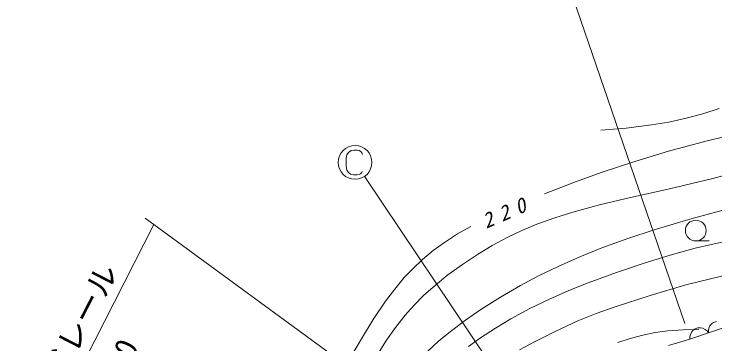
# Model space of a CAD drawing. Units: millimetres, scale not verified. Extents: x 61703 to 701703, y 4439 to 364439.
# Drawn here: x 407026 to 458662, y 292105 to 316402 of the extents above; entities that cross this region are included whole.
import ezdxf
from ezdxf.enums import TextEntityAlignment as Align

# ---------------------------------------------------------------- set-up
doc = ezdxf.new("R2010")
doc.units = ezdxf.units.MM
doc.header["$LTSCALE"] = 1000
doc.layers.add('S-SUV', color=7, linetype='Continuous', lineweight=13)
doc.styles.add('ＭＳ ゴシック', font='')
doc.styles.get('ＭＳ ゴシック').set_extended_font_data('MS Gothic')

msp = doc.modelspace()

# ---------------------------------------------------------------- linework, layer by layer
at = {"layer": 'S-SUV'}
for p, q in [((446980, 321167), (456449, 293605)), ((457757, 309052), (458965, 309438)), ((456542, 308727), (457757, 309052)), ((453974, 308231), (455264, 308449)), ((455264, 308449), (456542, 308727)), ((450252, 307849), (452111, 308009)), ((452111, 308009), (453974, 308231)), ((460969, 307765), (458097, 307070)), ((458097, 307070), (455227, 306313)), ((431663, 306206), (431544, 306031)), ((431863, 306344), (431663, 306206)), ((432057, 306381), (431863, 306344)), ((432300, 306381), (432057, 306381)), ((432444, 306344), (432300, 306381)), ((432563, 306275), (432444, 306344)), ((432650, 306188), (432563, 306275)), ((455227, 306313), (452750, 305551)), ((431544, 306031), (431494, 305781)), ((431494, 305781), (431494, 305169)), ((432700, 306069), (432650, 306188)), ((452750, 305551), (450283, 304728)), ((431494, 305169), (431544, 304906)), ((431544, 304906), (431638, 304750)), ((431638, 304750), (431819, 304619)), ((432557, 304644), (432644, 304725)), ((432644, 304725), (432682, 304813)), ((450283, 304728), (448183, 303966)), ((458493, 304294), (460798, 304919)), ((431819, 304619), (432044, 304569)), ((432044, 304569), (432282, 304569)), ((432282, 304569), (432463, 304588)), ((432463, 304588), (432557, 304644)), ((432861, 304409), (444057, 287743)), ((455313, 303522), (458493, 304294)), ((448183, 303966), (446093, 303163)), ((452124, 302810), (455313, 303522)), ((450148, 302340), (452124, 302810)), ((448197, 301815), (450148, 302340)), ((456978, 301340), (459811, 302118)), ((446861, 301397), (448197, 301815)), ((416683, 301368), (440252, 284140)), ((445546, 300921), (446861, 301397)), ((454171, 300506), (456978, 301340)), ((407026, 280674), (417325, 300899)), ((440670, 300764), (439697, 300204)), ((444439, 300459), (445546, 300921)), ((439697, 300204), (438745, 299586)), ((443357, 299942), (444439, 300459)), ((452244, 299873), (454171, 300506)), ((438745, 299586), (437911, 298977)), ((442246, 299347), (443357, 299942)), ((450335, 299184), (452244, 299873)), ((457192, 299161), (459802, 299755)), ((457247, 299690), (458242, 299690)), ((437911, 298977), (437107, 298315)), ((441167, 298700), (442246, 299347)), ((448713, 298530), (450335, 299184)), ((455354, 298649), (457192, 299161)), ((440059, 297967), (441167, 298700)), ((447113, 297820), (448713, 298530)), ((453530, 298078), (455354, 298649)), ((437107, 298315), (436421, 297675)), ((438992, 297189), (440059, 297967)), ((451416, 297375), (453530, 298078)), ((456817, 292456), (473168, 298052)), ((436421, 297675), (435777, 296994)), ((445709, 297140), (447113, 297820)), ((435777, 296994), (435068, 296144)), ((438072, 296448), (438992, 297189)), ((444334, 296408), (445709, 297140)), ((449332, 296619), (451416, 297375)), ((456504, 296461), (460350, 297390)), ((437199, 295669), (438072, 296448)), ((442865, 295558), (444334, 296408)), ((447884, 296041), (449332, 296619)), ((453893, 295681), (456504, 296461)), ((435068, 296144), (434403, 295255)), ((446461, 295408), (447884, 296041)), ((436500, 294970), (437199, 295669)), ((441424, 294655), (442865, 295558)), ((445034, 294711), (446461, 295408)), ((451308, 294846), (453893, 295681)), ((434403, 295255), (433490, 293896)), ((435851, 294236), (436500, 294970)), ((449916, 294353), (451308, 294846)), ((440278, 293869), (441424, 294655)), ((443632, 293960), (445034, 294711)), ((448556, 293807), (449916, 294353)), ((433490, 293896), (432619, 292493)), ((435132, 293324), (435851, 294236)), ((439167, 293034), (440278, 293869)), ((442490, 293280), (443632, 293960)), ((434468, 292383), (435132, 293324)), ((446945, 293060), (448556, 293807)), ((457408, 293298), (457197, 293226)), ((457586, 293302), (457408, 293298)), ((457764, 293271), (457586, 293302)), ((458295, 293453), (458214, 293258)), ((458417, 293586), (458295, 293453)), ((458560, 293692), (458417, 293586)), ((458771, 293764), (458560, 293692)), ((438306, 292318), (439167, 293034)), ((441389, 292554), (442490, 293280)), ((445355, 292255), (446945, 293060)), ((454257, 292944), (453337, 292749)), ((455177, 293078), (454257, 292944)), ((456321, 293154), (455177, 293078)), ((457461, 293169), (456321, 293154)), ((456851, 292791), (456818, 292632)), ((456933, 292987), (456851, 292791)), ((457055, 293120), (456933, 292987)), ((457197, 293226), (457055, 293120)), ((457948, 293167), (457764, 293271)), ((458075, 293062), (457948, 293167)), ((458180, 292923), (458075, 293062)), ((458181, 293098), (458180, 292923)), ((458214, 293258), (458181, 293098)), ((432619, 292493), (431262, 290227)), ((433668, 291123), (434468, 292383)), ((437490, 291561), (438306, 292318)), ((440510, 291911), (441389, 292554)), ((452416, 292500), (451499, 292205)), ((453337, 292749), (452416, 292500)), ((455239, 291998), (456817, 292456)), ((456818, 292632), (456817, 292456)), ((444264, 291663), (445355, 292255))]:
    msp.add_line(p, q, dxfattribs=at)
for centre, radius in [((432150, 305475), 1244), ((457247, 300455), 765)]:
    msp.add_circle(centre, radius, dxfattribs=at)

# ---------------------------------------------------------------- texts
at = {"layer": 'S-SUV', "style": 'ＭＳ ゴシック'}
msp.add_text('ガードレール', height=1686, rotation=62.8, dxfattribs=at).set_placement((408908, 284959), align=Align.BOTTOM_LEFT)
at = {"layer": 'S-SUV', "attachment_point": 7, "style": 'ＭＳ ゴシック'}
for s, insert, char_height, rotation in [('\\T1.73;\\Q15;220', (441810, 300568), 1100, 23.3), ('\\T1.3;L=45.0', (412399, 284221), 1686, 63)]:
    msp.add_mtext(s, dxfattribs=dict(at, insert=insert, char_height=char_height, rotation=rotation))

doc.saveas('drawing.dxf')
